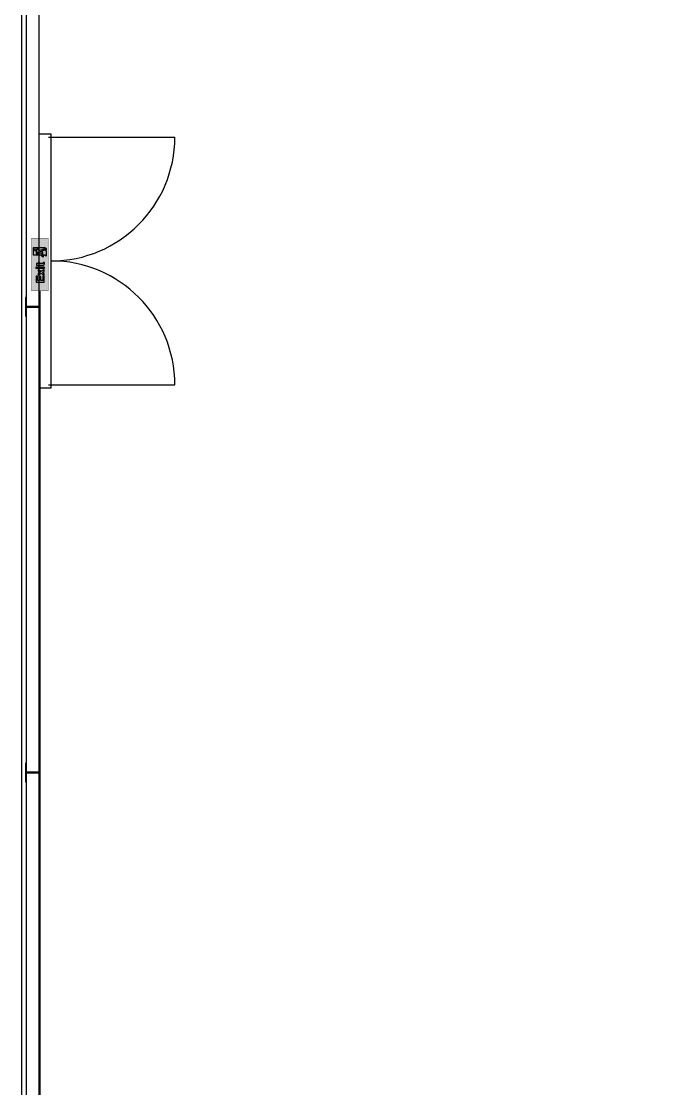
# Model space of a CAD drawing. Header units: millimetres. Extents: x -35961 to -35580, y 154458 to 154764.
# Drawn here: x -35653.03 to -35642.85, y 154641.35 to 154658.54 of the extents above; entities that cross this region are included whole.
import ezdxf

# ---------------------------------------------------------------- set-up
doc = ezdxf.new("R2010")
doc.units = ezdxf.units.MM
doc.header["$MEASUREMENT"] = 0
doc.layers.get('0').update_dxf_attribs({"color": 253})
doc.layers.add('Projecto', color=252, linetype='Continuous')
doc.layers.add('Saida_Emergencia', color=110, linetype='Continuous')

msp = doc.modelspace()

# ---------------------------------------------------------------- hatches: boundary and pattern name
at = {"true_color": 0x006321}
h = msp.add_hatch(color=118, dxfattribs=at)
h.dxf.hatch_style = 1
h.paths.add_polyline_path([(-35652.86, 154654.205), (-35652.86, 154655.053), (-35652.594, 154655.053), (-35652.594, 154654.205)])
h = msp.add_hatch(color=255)
h.dxf.hatch_style = 1
edge = h.paths.add_edge_path()
edge.add_line((-35652.779, 154654.618), (-35652.753, 154654.618))
edge.add_line((-35652.753, 154654.618), (-35652.753, 154654.605))
edge.add_line((-35652.753, 154654.605), (-35652.734, 154654.605))
edge.add_line((-35652.734, 154654.605), (-35652.734, 154654.618))
edge.add_line((-35652.734, 154654.618), (-35652.673, 154654.618))
edge.add_arc((-35652.676, 154654.663), 0.0451, 274.3333, 282.6721)
edge.add_arc((-35652.671, 154654.634), 0.0155, 285.7847, 347.8705)
edge.add_arc((-35652.723, 154654.645), 0.0695, 347.8684, 361.6634)
edge.add_line((-35652.654, 154654.647), (-35652.654, 154654.659))
edge.add_line((-35652.654, 154654.659), (-35652.674, 154654.659))
edge.add_line((-35652.674, 154654.659), (-35652.673, 154654.654))
edge.add_arc((-35652.695, 154654.653), 0.022, -17.6974, 3.1308, ccw=False)
edge.add_arc((-35652.678, 154654.648), 0.00444, 279.5264, 334.5184, ccw=False)
edge.add_arc((-35652.681, 154654.668), 0.025, 268.8167, 277.1863, ccw=False)
edge.add_line((-35652.681, 154654.643), (-35652.734, 154654.643))
edge.add_line((-35652.734, 154654.643), (-35652.734, 154654.659))
edge.add_line((-35652.734, 154654.659), (-35652.753, 154654.659))
edge.add_line((-35652.753, 154654.659), (-35652.753, 154654.643))
edge.add_line((-35652.753, 154654.643), (-35652.779, 154654.643))
edge.add_line((-35652.779, 154654.643), (-35652.779, 154654.618))
h.paths.add_polyline_path([(-35652.753, 154654.565), (-35652.753, 154654.59), (-35652.655, 154654.59), (-35652.655, 154654.565)])
h.paths.add_polyline_path([(-35652.788, 154654.565), (-35652.788, 154654.59), (-35652.764, 154654.59), (-35652.764, 154654.565)])
h.paths.add_polyline_path([(-35652.753, 154654.455), (-35652.705, 154654.487), (-35652.655, 154654.454), (-35652.655, 154654.485), (-35652.684, 154654.501), (-35652.655, 154654.518), (-35652.655, 154654.55), (-35652.705, 154654.517), (-35652.753, 154654.548), (-35652.753, 154654.518), (-35652.724, 154654.502), (-35652.753, 154654.486)])
h.paths.add_polyline_path([(-35652.787, 154654.44), (-35652.787, 154654.345), (-35652.655, 154654.345), (-35652.655, 154654.443), (-35652.678, 154654.443), (-35652.678, 154654.371), (-35652.713, 154654.371), (-35652.713, 154654.434), (-35652.736, 154654.434), (-35652.736, 154654.371), (-35652.764, 154654.371), (-35652.764, 154654.44)])
edge = h.paths.add_edge_path(flags=16)
edge.add_arc((-35652.802, 154654.862), 0.0162, 0, 360)
edge = h.paths.add_edge_path()
edge.add_line((-35652.737, 154654.901), (-35652.644, 154654.901))
edge.add_line((-35652.644, 154654.901), (-35652.625, 154654.885))
edge.add_line((-35652.625, 154654.885), (-35652.625, 154654.865))
edge.add_line((-35652.625, 154654.865), (-35652.644, 154654.881))
edge.add_line((-35652.644, 154654.881), (-35652.644, 154654.864))
edge.add_line((-35652.644, 154654.864), (-35652.625, 154654.847))
edge.add_line((-35652.625, 154654.847), (-35652.625, 154654.762))
edge.add_line((-35652.625, 154654.762), (-35652.644, 154654.777))
edge.add_line((-35652.644, 154654.777), (-35652.674, 154654.777))
edge.add_line((-35652.674, 154654.777), (-35652.675, 154654.748))
edge.add_line((-35652.675, 154654.748), (-35652.698, 154654.766))
edge.add_arc((-35652.695, 154654.77), 0.00479, 180.1056, 230.9507, ccw=False)
edge.add_line((-35652.7, 154654.77), (-35652.7, 154654.78))
edge.add_line((-35652.7, 154654.78), (-35652.827, 154654.78))
edge.add_line((-35652.827, 154654.78), (-35652.827, 154654.901))
edge.add_line((-35652.827, 154654.901), (-35652.752, 154654.901))
edge.add_line((-35652.752, 154654.901), (-35652.752, 154654.887))
edge.add_line((-35652.752, 154654.887), (-35652.775, 154654.871))
edge.add_arc((-35652.761, 154654.854), 0.0219, 128.6044, 162.3175)
edge.add_arc((-35652.745, 154654.847), 0.0394, 159.3911, 177.594)
edge.add_line((-35652.785, 154654.849), (-35652.785, 154654.811))
edge.add_arc((-35652.774, 154654.811), 0.0105, 181.259, 231.8711)
edge.add_line((-35652.78, 154654.803), (-35652.754, 154654.787))
edge.add_arc((-35652.75, 154654.793), 0.00697, 239.177, 411.463)
edge.add_line((-35652.746, 154654.798), (-35652.77, 154654.813))
edge.add_line((-35652.77, 154654.813), (-35652.77, 154654.831))
edge.add_line((-35652.77, 154654.831), (-35652.741, 154654.817))
edge.add_arc((-35652.732, 154654.839), 0.0234, 246.5633, 258.6714)
edge.add_arc((-35652.691, 154655.04), 0.229, 258.4311, 261.1803)
edge.add_line((-35652.726, 154654.814), (-35652.698, 154654.811))
edge.add_arc((-35652.698, 154654.807), 0.0037, -0.0105, 80.694, ccw=False)
edge.add_line((-35652.695, 154654.807), (-35652.695, 154654.774))
edge.add_arc((-35652.69, 154654.774), 0.0053, 178.0554, 234.9481)
edge.add_line((-35652.693, 154654.769), (-35652.681, 154654.759))
edge.add_arc((-35652.68, 154654.761), 0.00156, 242.5375, 350.7616)
edge.add_line((-35652.678, 154654.761), (-35652.678, 154654.818))
edge.add_arc((-35652.688, 154654.817), 0.00991, 9.274, 65.4416)
edge.add_line((-35652.684, 154654.826), (-35652.719, 154654.833))
edge.add_line((-35652.719, 154654.833), (-35652.651, 154654.864))
edge.add_arc((-35652.652, 154654.868), 0.00366, 289.4623, 360)
edge.add_line((-35652.648, 154654.868), (-35652.648, 154654.883))
edge.add_line((-35652.648, 154654.883), (-35652.727, 154654.851))
edge.add_line((-35652.727, 154654.851), (-35652.731, 154654.851))
edge.add_line((-35652.731, 154654.851), (-35652.759, 154654.864))
edge.add_line((-35652.759, 154654.864), (-35652.74, 154654.879))
edge.add_arc((-35652.744, 154654.884), 0.00689, 312.1436, 360)
edge.add_line((-35652.737, 154654.884), (-35652.737, 154654.901))

# ---------------------------------------------------------------- linework, layer by layer
at = {"color": 255, "const_width": 0.005}
msp.add_lwpolyline([(-35652.86, 154654.205), (-35652.86, 154655.053), (-35652.594, 154655.053), (-35652.594, 154654.205)], close=True, dxfattribs=at)
at = {"color": 255}
for points in [[(-35652.737, 154654.901), (-35652.644, 154654.901), (-35652.625, 154654.885), (-35652.625, 154654.865), (-35652.644, 154654.881), (-35652.644, 154654.864), (-35652.625, 154654.847), (-35652.625, 154654.762), (-35652.644, 154654.777), (-35652.674, 154654.777), (-35652.675, 154654.748), (-35652.698, 154654.766, -0.225567), (-35652.7, 154654.77), (-35652.7, 154654.78), (-35652.827, 154654.78), (-35652.827, 154654.901), (-35652.752, 154654.901), (-35652.752, 154654.887), (-35652.775, 154654.871, 0.148172), (-35652.782, 154654.861, 0.079593), (-35652.785, 154654.849), (-35652.785, 154654.811, 0.224499), (-35652.78, 154654.803), (-35652.754, 154654.787, 0.934851), (-35652.746, 154654.798), (-35652.77, 154654.813), (-35652.77, 154654.831), (-35652.741, 154654.817, 0.052881), (-35652.736, 154654.816, 0.011996), (-35652.726, 154654.814), (-35652.698, 154654.811, -0.367456), (-35652.695, 154654.807), (-35652.695, 154654.774, 0.253469), (-35652.693, 154654.769), (-35652.681, 154654.759, 0.510758), (-35652.678, 154654.761), (-35652.678, 154654.818, 0.250105), (-35652.684, 154654.826), (-35652.719, 154654.833), (-35652.651, 154654.864, 0.31788), (-35652.648, 154654.868), (-35652.648, 154654.883), (-35652.727, 154654.851), (-35652.731, 154654.851), (-35652.759, 154654.864), (-35652.74, 154654.879, 0.211902), (-35652.737, 154654.884), (-35652.737, 154654.901)], [(-35652.779, 154654.618), (-35652.753, 154654.618), (-35652.753, 154654.605), (-35652.734, 154654.605), (-35652.734, 154654.618), (-35652.673, 154654.618, 0.036401), (-35652.666, 154654.619, 0.277728), (-35652.655, 154654.63, 0.060265), (-35652.654, 154654.647), (-35652.654, 154654.659), (-35652.674, 154654.659), (-35652.673, 154654.654, -0.091131), (-35652.674, 154654.646, -0.244661), (-35652.678, 154654.643, -0.036536), (-35652.681, 154654.643), (-35652.734, 154654.643), (-35652.734, 154654.659), (-35652.753, 154654.659), (-35652.753, 154654.643), (-35652.779, 154654.643), (-35652.779, 154654.618)]]:
    msp.add_lwpolyline(points, format="xyb", close=True, dxfattribs=at)
for points in [[(-35652.788, 154654.565), (-35652.788, 154654.59), (-35652.764, 154654.59), (-35652.764, 154654.565)], [(-35652.753, 154654.565), (-35652.753, 154654.59), (-35652.655, 154654.59), (-35652.655, 154654.565)]]:
    msp.add_lwpolyline(points, close=True, dxfattribs=at)
for points in [[(-35652.753, 154654.455), (-35652.705, 154654.487), (-35652.655, 154654.454), (-35652.655, 154654.485), (-35652.684, 154654.501), (-35652.655, 154654.518), (-35652.655, 154654.55), (-35652.705, 154654.517), (-35652.753, 154654.548), (-35652.753, 154654.518), (-35652.724, 154654.502), (-35652.753, 154654.486), (-35652.753, 154654.455)], [(-35652.787, 154654.44), (-35652.787, 154654.345), (-35652.655, 154654.345), (-35652.655, 154654.443), (-35652.678, 154654.443), (-35652.678, 154654.371), (-35652.713, 154654.371), (-35652.713, 154654.434), (-35652.736, 154654.434), (-35652.736, 154654.371), (-35652.764, 154654.371), (-35652.764, 154654.44), (-35652.787, 154654.44)]]:
    msp.add_lwpolyline(points, dxfattribs=at)
msp.add_circle((-35652.802, 154654.862), 0.0162, dxfattribs=at)
at = {"layer": 'Projecto'}
for p, q in [((-35653.025, 154666.627, 0), (-35653.025, 154629.287, 0)), ((-35652.745, 154656.731, 0), (-35652.545, 154656.731, 0)), ((-35652.543, 154652.641, 0), (-35652.543, 154656.731, 0)), ((-35652.585, 154656.681, 0), (-35650.55, 154656.681, 0)), ((-35652.745, 154652.641, 0), (-35652.545, 154652.641, 0)), ((-35652.585, 154652.691, 0), (-35650.55, 154652.691, 0))]:
    msp.add_line(p, q, dxfattribs=at)
at = {"layer": 'Projecto', "elevation": 0}
for points in [[(-35652.945, 154671.137), (-35652.945, 154666.547), (-35652.945, 154629.358), (-35651.425, 154629.358)], [(-35615.687, 154629.567), (-35615.687, 154666.336), (-35652.745, 154666.336), (-35652.745, 154638.947), (-35645.815, 154638.947)]]:
    msp.add_lwpolyline(points, dxfattribs=at)
for points in [[(-35652.72, 154654.097), (-35652.735, 154654.097), (-35652.735, 154653.952), (-35652.945, 154653.952), (-35652.945, 154654.097), (-35652.96, 154654.097), (-35652.96, 154653.797), (-35652.945, 154653.797), (-35652.945, 154653.942), (-35652.735, 154653.942), (-35652.735, 154653.797), (-35652.72, 154653.797), (-35652.72, 154653.797)], [(-35652.72, 154646.597), (-35652.735, 154646.597), (-35652.735, 154646.452), (-35652.945, 154646.452), (-35652.945, 154646.597), (-35652.96, 154646.597), (-35652.96, 154646.297), (-35652.945, 154646.297), (-35652.945, 154646.442), (-35652.735, 154646.442), (-35652.735, 154646.297), (-35652.72, 154646.297), (-35652.72, 154646.297)]]:
    msp.add_lwpolyline(points, close=True, dxfattribs=at)
at = {"layer": 'Projecto'}
for centre, start, end in [((-35652.545, 154656.681, 0), 270, 0), ((-35652.545, 154652.691, 0), 0, 90)]:
    msp.add_arc(centre, 1.995, start, end, dxfattribs=at)
at = {"layer": 'Saida_Emergencia', "linetype": 'Continuous', "ltscale": 0.03}
msp.add_line((-35652.727, 154654.205), (-35652.727, 154638.898), dxfattribs=at)

doc.saveas('drawing.dxf')
